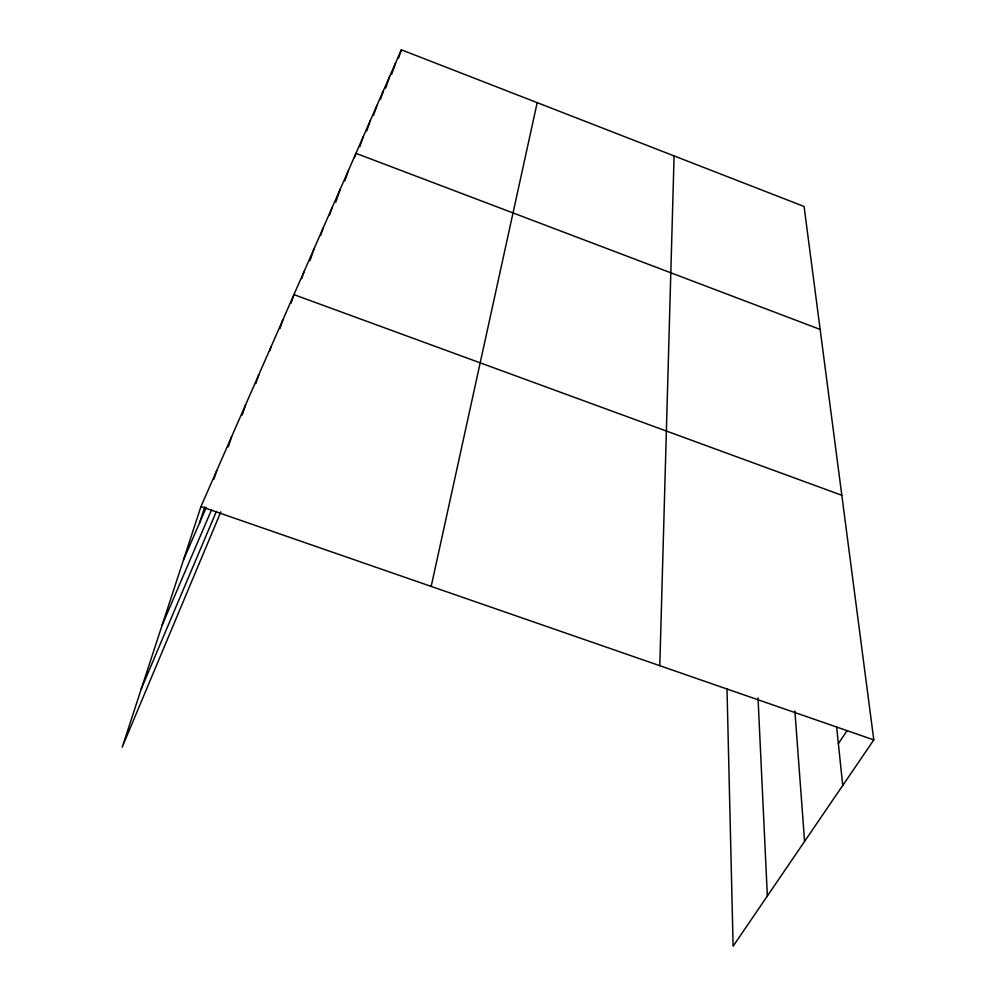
<?xml version="1.0" encoding="UTF-8"?>
<svg xmlns="http://www.w3.org/2000/svg" width="996" height="996" viewBox="0 0 996 996"><rect width="100%" height="100%" fill="white"/><g stroke="black" fill="none" stroke-linecap="round" stroke-linejoin="round"><path stroke-width="1.49" d="M659.8 665.702L674.093 155.911M431.193 586.407L537.193 102.65M727.005 688.971L733.118 946.2L873.791 739.916L804.083 206.483L401.351 49.8L200.955 506.566L122.209 747.174L220.838 511.869M199.536 522.937L204.803 506.902M213.916 479.213L216.792 470.473M228.233 446.943L231.645 436.622M242.24 414.959L245.601 404.812M255.81 383.647L258.748 374.845M269.692 350.916L271.149 346.596M279.913 328.655L282.864 319.89M291.044 303.245L293.945 294.629L841.819 495.286M301.688 278.656L304.154 271.36M309.968 260.74L313.852 249.261M320.6 235.504L323.078 228.221M329.439 215.348L331.867 208.176M335.789 202.188L340.259 189.053M344.84 180.849L348.276 170.789M354.427 157.729L355.933 153.334L820.156 329.439M359.805 146.723L363.266 136.626M366.752 130.924L370.275 120.628M373.525 115.436L377.011 105.29M380.522 99.139L383.46 90.574M385.639 88.121L389.66 76.443M391.652 74.364L395.624 62.86M398.412 58.303L401.351 49.8M141.295 688.846L216.406 511.371M162.099 625.276L211.575 509.728M183.501 559.889L206.16 507.661M838.383 743.639L846.961 730.778M200.955 506.566L873.791 739.916M836.64 726.98L842.74 785.446M794.883 710.97L804.581 841.408M758.031 697.972L767.356 895.989"/></g></svg>
